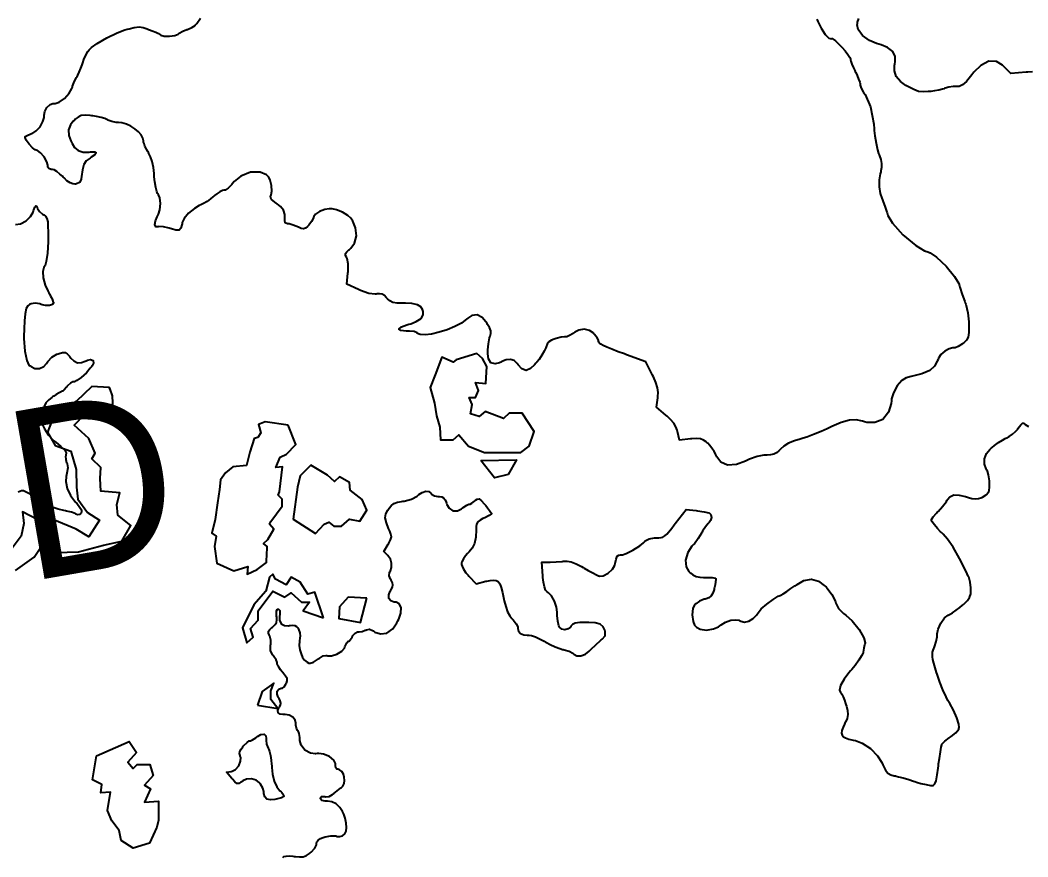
# Model space of a CAD drawing. Extents: x 0 to 24000, y 0 to 24000.
# Drawn here: x 10621 to 12722, y 12072 to 13816 of the extents above; entities that cross this region are included whole.
import ezdxf

# ---------------------------------------------------------------- set-up
doc = ezdxf.new("R2010")
doc.units = 0
for name, color, linetype in [('01C-WaterbodyNonTidal', 7, 'Continuous'), ('02-WoodedArea', 7, 'Continuous'), ('xx-NamesAreaXXX', 7, 'Continuous')]:
    doc.layers.add(name, color=color, linetype=linetype)

msp = doc.modelspace()

# ---------------------------------------------------------------- linework, layer by layer
at = {"layer": '01C-WaterbodyNonTidal'}
for points in [[(12282.7, 13818.6), (12284.5, 13813.9), (12291.2, 13800.1), (12299.8, 13786.3), (12307.5, 13778.6), (12312.7, 13777.2), (12313.6, 13777.9), (12314.1, 13778.2), (12316.5, 13777.1), (12321.6, 13773.3), (12327.9, 13767.4), (12334.8, 13760.1), (12341.6, 13752.4), (12347.3, 13745), (12351.3, 13738.9), (12352.8, 13735.8), (12352.8, 13734.7), (12352.8, 13733.8), (12353.6, 13730.8), (12355.7, 13724.7), (12358.8, 13717.2), (12361.6, 13711.2), (12362.6, 13709.3), (12363.7, 13707.3), (12366.5, 13701.2), (12369.6, 13693.4), (12371.7, 13686.9), (12372.4, 13683.7), (12372.4, 13682.6), (12372.4, 13680.6), (12374.7, 13674.4), (12378.9, 13666.7), (12379.9, 13665.4), (12383, 13661.4), (12394.6, 13635.5), (12401.1, 13599.3), (12401.8, 13590.1), (12402.1, 13586.3), (12403.3, 13575.1), (12405.8, 13559.9), (12408.8, 13546.4), (12411, 13538.5), (12412, 13536), (12413, 13533.5), (12415.5, 13525.9), (12417.2, 13517.6), (12417.2, 13509.5), (12416.1, 13502.6), (12415.6, 13500.3), (12414.6, 13496.1), (12412.6, 13483.4), (12412.2, 13468.8), (12414.3, 13455.4), (12417.7, 13445.1), (12419.1, 13441.9), (12420.2, 13439.6), (12425.2, 13426.9), (12428.6, 13416.2), (12428.9, 13414.9), (12430.1, 13409.1), (12440, 13393.3), (12461.9, 13368.6), (12488.5, 13346.8), (12507.2, 13335.5), (12514, 13333.3), (12518.8, 13331.7), (12531.9, 13322.6), (12552, 13303.9), (12569.6, 13282.1), (12578.3, 13267.6), (12579.8, 13262.3), (12580.5, 13259.9), (12585.6, 13244.7), (12591.1, 13229.6), (12592, 13227.1), (12593.2, 13224.2), (12597.5, 13206.5), (12599.4, 13187.5), (12599.4, 13181.2), (12599.4, 13177.2), (12599.1, 13165.3), (12597.7, 13155.7), (12594.2, 13149.2), (12589.4, 13144.3), (12587.7, 13142.8), (12586, 13141.4), (12577, 13135.8), (12570.6, 13133), (12568.5, 13133), (12565.9, 13133), (12558.2, 13131.3), (12549, 13126.6), (12541.2, 13119.1), (12536.3, 13111.7), (12535.1, 13109.1), (12533.5, 13105.4), (12527.7, 13094.8), (12518.1, 13085.9), (12501.2, 13079.1), (12479, 13073.2), (12471.6, 13071.4), (12468.5, 13070.7), (12459.9, 13065.4), (12449.7, 13054.4), (12442.1, 13039.6), (12438.4, 13027.1), (12437.9, 13022.8), (12437.2, 13016.9), (12431.8, 12999.3), (12420.1, 12984), (12403.2, 12977.3), (12386.7, 12977.9), (12381.5, 12979.3), (12377.3, 12980.5), (12364.6, 12982.9), (12350.2, 12982.6), (12332.9, 12977.4), (12314, 12969.2), (12307.8, 12966.4), (12303.8, 12964.5), (12291.6, 12959.1), (12275.6, 12952.6), (12261.6, 12947.3), (12254.1, 12944.7), (12251.7, 12944), (12247.7, 12943.1), (12235.9, 12939.7), (12223.4, 12934.5), (12213.3, 12928), (12206.4, 12921.9), (12204.3, 12919.7), (12203, 12918.4), (12198.6, 12914.7), (12192.9, 12911.6), (12185.8, 12909.9), (12178.7, 12909.5), (12176.4, 12909.5), (12171.8, 12909.5), (12158, 12907), (12142.2, 12901.3), (12139.2, 12899.7), (12133.4, 12896.8), (12114.8, 12890), (12096.3, 12888.4), (12082.4, 12895.2), (12074, 12906.2), (12072.1, 12910.3), (12071.3, 12912), (12068.5, 12917), (12063.8, 12924.1), (12058.5, 12930.7), (12054.8, 12934.6), (12053.3, 12935.8), (12051.7, 12937.2), (12046.4, 12941.1), (12039.8, 12943.8), (12031.4, 12944.3), (12021.9, 12943.6), (12018.8, 12943.3), (11996.1, 12940.9), (11991.8, 12958.9), (11991.2, 12961.3), (11988.6, 12968.3), (11984.1, 12976.3), (11977.4, 12984.2), (11970.3, 12990.9), (11967.9, 12993), (11948.3, 13009.5), (11950.6, 13029.1), (11951, 13031.9), (11951.6, 13040.4), (11950.4, 13050.2), (11946.7, 13061.3), (11941.5, 13072.8), (11939.6, 13076.5), (11925.9, 13104), (11885.5, 13118.9), (11881.2, 13120.5), (11868.2, 13125.3), (11854.7, 13130.5), (11844.5, 13134.6), (11837.1, 13137.9), (11832.2, 13140.6), (11829.3, 13142.9), (11827.9, 13145.1), (11827.5, 13146.9), (11827.5, 13147.5), (11827.5, 13149.2), (11824.7, 13154.2), (11819.1, 13161.1), (11817.7, 13162.4), (11815.7, 13164.5), (11808.1, 13169.3), (11797.3, 13171.9), (11786.1, 13170.2), (11777.8, 13166.2), (11775.4, 13164.3), (11774, 13163.3), (11766.4, 13158.8), (11760.8, 13156.5), (11758.9, 13156.5), (11756.6, 13156.5), (11749.5, 13155.3), (11739, 13152.8), (11737, 13152.2), (11735, 13151.6), (11729.2, 13149.2), (11723.9, 13145.6), (11720.2, 13140.6), (11717.9, 13135.2), (11717.4, 13133.4), (11716.7, 13131.6), (11714.2, 13126.4), (11709.3, 13118.1), (11703.3, 13109.3), (11698.3, 13103.2), (11696.6, 13101.2), (11694, 13098.2), (11685.2, 13090), (11676.2, 13086.1), (11667.6, 13089.7), (11660, 13097.6), (11657.8, 13100.4), (11656.4, 13102.2), (11651.2, 13106.6), (11643.6, 13109.1), (11634.5, 13108), (11625.9, 13104.9), (11623.3, 13103.6), (11620.5, 13102.2), (11611.4, 13099.6), (11603, 13101.8), (11597.9, 13110.2), (11596.2, 13121.1), (11596.2, 13124.7), (11596.2, 13129), (11597.5, 13141.6), (11599.9, 13154.4), (11600.5, 13156.1), (11601.2, 13157.8), (11602.5, 13163.2), (11602.5, 13169), (11599.9, 13175.4), (11596, 13181.8), (11594.7, 13183.9), (11592.5, 13187.4), (11584.3, 13196.5), (11574, 13202.1), (11563.4, 13200.9), (11554.4, 13195.3), (11551.9, 13193), (11549.5, 13190.7), (11541.2, 13185), (11527.3, 13177.6), (11511.4, 13171), (11495, 13165.7), (11479.2, 13162), (11465.5, 13160.3), (11455, 13161), (11450, 13163.1), (11449.2, 13164.3), (11448.9, 13164.9), (11442.5, 13167.2), (11432.8, 13168.3), (11429.6, 13168.3), (11426, 13168.3), (11415.3, 13169.4), (11410.9, 13172.5), (11416.4, 13177), (11427.7, 13181.3), (11431.6, 13182.4), (11435.6, 13183.5), (11447.3, 13188), (11457.3, 13194.5), (11461.7, 13202.2), (11461.7, 13209.3), (11461, 13211.4), (11460.4, 13213.3), (11457, 13218.5), (11449.8, 13223.1), (11438, 13225.6), (11424.9, 13226.3), (11420.6, 13226.3), (11417.3, 13226.3), (11407.3, 13226.6), (11398.5, 13228.1), (11392.1, 13231.3), (11387.5, 13235.4), (11386.1, 13236.9), (11384.8, 13238.2), (11380.7, 13242.1), (11375.8, 13245), (11370.4, 13246), (11365.4, 13245.8), (11363.7, 13245.5), (11361.6, 13245.1), (11348.4, 13246.7), (11331.1, 13252.9), (11326.9, 13254.9), (11302.2, 13266.3), (11304.6, 13289), (11305, 13292.7), (11305.2, 13308.5), (11303, 13319.7), (11302.2, 13321.1), (11301.5, 13322.3), (11300, 13326.1), (11299.9, 13330), (11302.4, 13333.7), (11306.3, 13337.3), (11307.7, 13338.4), (11310.8, 13341), (11318.2, 13351.3), (11322.5, 13366.8), (11320.6, 13383.8), (11315, 13397.5), (11312.4, 13401.5), (11310.9, 13403.8), (11304.6, 13409.4), (11293.3, 13416.3), (11280.7, 13421.2), (11271.8, 13423.1), (11268.9, 13423.1), (11265.8, 13423.1), (11256.7, 13421.7), (11245.8, 13417.8), (11237.4, 13412.2), (11233.7, 13407.3), (11233.2, 13405.5), (11232.9, 13404.2), (11229, 13396.5), (11223.1, 13389), (11221.8, 13387.8), (11220.5, 13386.6), (11216.3, 13383.1), (11212, 13381.3), (11207.2, 13382.2), (11201.7, 13384.6), (11199.9, 13385.4), (11198.1, 13386.3), (11188.7, 13389.9), (11182.1, 13391.7), (11179.9, 13391.7), (11178.5, 13391.7), (11174.2, 13393.8), (11173, 13399.1), (11173.2, 13400.7), (11173.5, 13403.3), (11173, 13411), (11170.1, 13420.1), (11164, 13428.1), (11157.2, 13433.7), (11154.8, 13435.2), (11152.3, 13436.7), (11144.9, 13443.1), (11143.4, 13449), (11143.8, 13450.1), (11144.8, 13452.4), (11146, 13460.1), (11145.4, 13471.8), (11142.7, 13482.9), (11139.5, 13489.3), (11137.9, 13490.9), (11134.9, 13494), (11121.7, 13499.5), (11101.8, 13499.4), (11081.5, 13491.3), (11067.7, 13480.2), (11064.2, 13475.6), (11062.9, 13473.8), (11055, 13466.2), (11049, 13462.3), (11047, 13462.3), (11046, 13462.3), (11043, 13461.3), (11037.5, 13458.5), (11031.2, 13454.4), (11026.5, 13450.7), (11025, 13449.3), (11023.4, 13447.9), (11018.3, 13443.9), (11010.9, 13438.7), (11003.9, 13434.3), (10999.5, 13431.9), (10998, 13431.3), (10994.5, 13430), (10984.6, 13424.1), (10972.5, 13414), (10963.4, 13402.7), (10959.3, 13394.6), (10958.8, 13391.7), (10958.3, 13389.5), (10956.4, 13382.7), (10952.6, 13378.5), (10945.8, 13378.6), (10937, 13381.3), (10934.1, 13382.3), (10931.7, 13383.1), (10919.9, 13385.7), (10910.8, 13386.1), (10909.8, 13385.8), (10908.6, 13385.4), (10904.4, 13385.9), (10902.4, 13390.2), (10903.7, 13398.1), (10906.9, 13406.4), (10908.2, 13409), (10909.7, 13411.7), (10912.4, 13420.8), (10913.8, 13433.9), (10912.6, 13445.7), (10910.1, 13452.4), (10908.6, 13454.1), (10907.8, 13455), (10906.2, 13458.9), (10903.9, 13467.6), (10902.1, 13479.2), (10901, 13489.5), (10900.8, 13492.9), (10900.4, 13497), (10899.1, 13509.2), (10896.7, 13521.8), (10893.4, 13531.8), (10889.9, 13538.6), (10888.6, 13540.7), (10887.5, 13542.3), (10884.8, 13547.3), (10881.6, 13553.8), (10879.6, 13559.5), (10878.8, 13562.4), (10878.8, 13563.4), (10878.8, 13565.1), (10877.4, 13570.2), (10873.6, 13577.1), (10867.8, 13583.8), (10860.5, 13590.1), (10852, 13595.4), (10842.8, 13599.7), (10833.3, 13602.4), (10826.2, 13603.4), (10823.9, 13603.4), (10821.2, 13603.4), (10812.8, 13605), (10804.3, 13608.1), (10803.1, 13608.9), (10802, 13609.7), (10797.9, 13611.3), (10790.1, 13613.6), (10780.7, 13615.7), (10773.1, 13616.9), (10770.6, 13617.2), (10767.2, 13617.5), (10757.2, 13618.3), (10748.6, 13617.7), (10742, 13614.5), (10736.3, 13609.8), (10734.6, 13608.1), (10732.2, 13605.9), (10726.2, 13598.2), (10722.4, 13587.7), (10723.1, 13575.8), (10726.7, 13565.2), (10728.3, 13561.9), (10729.6, 13559.1), (10734.8, 13551.3), (10742.6, 13544.6), (10752.6, 13541.5), (10762.3, 13541.2), (10765.5, 13541.5), (10768.2, 13541.7), (10776.2, 13541.8), (10780, 13539.9), (10776.9, 13535.7), (10769.6, 13530.5), (10767.1, 13528.9), (10765, 13527.6), (10759, 13523), (10754.1, 13515.6), (10751, 13504.1), (10749.1, 13490.4), (10748.7, 13485.8), (10748.5, 13484), (10745.4, 13477.8), (10738.9, 13475), (10736.9, 13474.8), (10735.4, 13474.6), (10731, 13474.9), (10725.3, 13477.1), (10718.9, 13481.8), (10712.9, 13487.4), (10711, 13489.3), (10709.4, 13491), (10704.4, 13495.6), (10697.8, 13500.7), (10691.9, 13504.2), (10688.6, 13505.4), (10687.5, 13505.4), (10685.9, 13505.4), (10681.3, 13507), (10678.9, 13510.2), (10678.9, 13511.3), (10678.9, 13513.8), (10676.7, 13521.2), (10671.2, 13531.4), (10663.5, 13540.2), (10657.2, 13544.6), (10655, 13545.4), (10652.9, 13546.1), (10647.4, 13550), (10639.9, 13557.6), (10634.1, 13566.2), (10631.8, 13571.8), (10631.8, 13573.6), (10631.8, 13574.2), (10635.7, 13576.2), (10643.3, 13579.3), (10645.2, 13579.9), (10647.7, 13580.8), (10654.7, 13585.4), (10662.9, 13594.4), (10668.8, 13605.2), (10671.1, 13613.3), (10671.1, 13616), (10671.1, 13618.5), (10672.7, 13625.9), (10677.3, 13634.4), (10683.8, 13640.4), (10689.5, 13642.6), (10691.4, 13642.6), (10694.2, 13642.6), (10702.6, 13645.6), (10713.9, 13653.3), (10723.7, 13664.3), (10729.1, 13673.7), (10730.2, 13677.1), (10730.8, 13679.1), (10734.8, 13689.1), (10738.9, 13696.7), (10739.6, 13697.5), (10740.2, 13698.3), (10741.8, 13701.5), (10744.7, 13708), (10747.9, 13716.3), (10750.3, 13723.1), (10751, 13725.3), (10751.7, 13727.7), (10754.2, 13734.6), (10758.3, 13743.4), (10762.6, 13750.9), (10765.5, 13754.8), (10766.7, 13755.9), (10770.3, 13759.2), (10782.2, 13767.9), (10802.2, 13779.8), (10823.9, 13790.1), (10839.4, 13796), (10844.7, 13797.5), (10848.4, 13798.4), (10859.3, 13801.2), (10869.2, 13802.4), (10877.9, 13801), (10886.3, 13798.1), (10889, 13797.1), (10891, 13796.4), (10896.8, 13794.2), (10903.9, 13791.2), (10909.5, 13788.5), (10912.2, 13787), (10912.9, 13786.5), (10914.6, 13785.2), (10921.3, 13783.4), (10932.7, 13782.8), (10943.9, 13784.5), (10950.5, 13787), (10952.1, 13788.5), (10953.1, 13789.2), (10960.2, 13793.4), (10968.6, 13796.7), (10970.2, 13797.1), (10971.7, 13797.5), (10979.4, 13800.9), (10986.1, 13805.5), (10987, 13806.5), (10989.9, 13809.8), (10997.6, 13820.7)], [(12731.7, 13709), (12722.2, 13708), (12719, 13707.7), (12687.2, 13705.4), (12673.1, 13719.1), (12669.7, 13722.4), (12657.1, 13730.1), (12641.2, 13731.3), (12624.4, 13722.2), (12609.9, 13707.8), (12605.7, 13702.6), (12602.8, 13699.1), (12594.1, 13688.8), (12586.1, 13681.4), (12578.9, 13678.5), (12571.6, 13677.9), (12569.3, 13677.9), (12566.4, 13677.9), (12557.9, 13676.8), (12549.8, 13674.6), (12548.8, 13674), (12547.9, 13673.5), (12544.2, 13672.4), (12536.7, 13670.7), (12527.7, 13669.1), (12520.3, 13668), (12517.9, 13667.7), (12514.5, 13667.4), (12504.3, 13666.9), (12494.2, 13668), (12484.5, 13671.6), (12475.1, 13676.6), (12472, 13678.3), (12468.1, 13680.5), (12457.1, 13688.4), (12448.1, 13698.8), (12444.3, 13710.8), (12444.4, 13722.1), (12445, 13725.7), (12445.6, 13729.3), (12445.4, 13740.4), (12440.5, 13751.4), (12429.5, 13759.8), (12416.2, 13765.2), (12411.6, 13766.5), (12406.6, 13767.9), (12392.1, 13774.2), (12377.4, 13784.7), (12368.6, 13796.9), (12366.4, 13806.6), (12367, 13809.6), (12367.5, 13812.2), (12369.9, 13819.7)], [(10611.7, 13390.1), (10622, 13392), (10633.7, 13397.8), (10643.1, 13407.1), (10648.3, 13416.3), (10649.5, 13419.6), (10650.1, 13421.3), (10652.1, 13426.4), (10653.9, 13429.3), (10655.4, 13428.7), (10656.6, 13425.7), (10656.9, 13424.6), (10657.2, 13423.6), (10661.5, 13417.4), (10667.8, 13412), (10669.1, 13411.3), (10670.5, 13410.6), (10674.2, 13407.8), (10677.3, 13403.1), (10678.7, 13395.8), (10679.2, 13387.2), (10679.3, 13384.3), (10679.5, 13376.9), (10679.5, 13354.6), (10678.4, 13330.7), (10675.9, 13313.2), (10673.7, 13305), (10672.2, 13302.7), (10670.8, 13300.5), (10668.7, 13292.5), (10669.1, 13279.4), (10673.3, 13264.3), (10679, 13251.8), (10681.2, 13247.8), (10682.2, 13246.2), (10684.8, 13241.2), (10687.8, 13235.2), (10689.8, 13230.6), (10690.6, 13228.5), (10690.6, 13227.9), (10690.6, 13226.8), (10688.5, 13223.5), (10682.7, 13221.3), (10674.4, 13221.4), (10667.1, 13223.1), (10664.8, 13223.9), (10662.4, 13224.8), (10652.7, 13226.6), (10644.2, 13225.1), (10642.4, 13224.3), (10641, 13223.7), (10637.2, 13221), (10634, 13215.2), (10632, 13204.1), (10630.6, 13189.9), (10630.3, 13185.1), (10629.7, 13177.2), (10629.3, 13153.1), (10631.1, 13126.3), (10635.4, 13106.6), (10639.7, 13097.5), (10642, 13095.7), (10644.2, 13094.1), (10652.1, 13090.5), (10661.8, 13090), (10670.5, 13094.1), (10676.3, 13100.4), (10677.7, 13102.8), (10678.9, 13104.8), (10687.3, 13113.5), (10698.1, 13120), (10700.4, 13120.8), (10702.6, 13121.6), (10709.3, 13123.6), (10714.9, 13123.8), (10719.6, 13120.7), (10724.1, 13115.6), (10725.5, 13113.8), (10727.2, 13111.7), (10733.2, 13106), (10740.6, 13102.3), (10748.9, 13102.5), (10756.8, 13105.2), (10759.3, 13106.3), (10761.4, 13107.3), (10768.3, 13108.7), (10773.7, 13106.8), (10774.6, 13101.6), (10771.6, 13095.5), (10770.2, 13093.8), (10767.6, 13090.6), (10759.4, 13081.4), (10748.8, 13071.5), (10739.6, 13064.9), (10734.6, 13062.4), (10733, 13062.4), (10731.3, 13062.4), (10726.2, 13059.6), (10719.9, 13054), (10718.9, 13052.6), (10717.8, 13051.2), (10712.8, 13045.7), (10710, 13042.8), (10709.1, 13042.8), (10708.5, 13042.8), (10706.9, 13041.9), (10702.6, 13039.5), (10696.7, 13035.9), (10691.5, 13032.6), (10689.8, 13031.5), (10687.6, 13029.9), (10681.2, 13024.9), (10675.2, 13018.6), (10671.1, 13011.3), (10668.5, 13004.1), (10667.9, 13001.7), (10667.2, 12999.1), (10665.5, 12991.1), (10665, 12983.2), (10666.8, 12975.6), (10669.9, 12968.3), (10671.1, 12966), (10672, 12964.1), (10675.3, 12958.6), (10680.7, 12951), (10686.4, 12944.3), (10690.4, 12940.5), (10691.8, 12939.3), (10695.5, 12936.5), (10706.2, 12927.6), (10714.2, 12919.9), (10717.1, 12914.2), (10716.9, 12909.7), (10716.5, 12908.3), (10716.2, 12907.3), (10716.3, 12900.5), (10718, 12893.8), (10718.5, 12892.7), (10719.3, 12891.3), (10720.8, 12883.1), (10719, 12871.7), (10718.1, 12868.8), (10717.2, 12865.3), (10716.4, 12854.4), (10719.1, 12839.9), (10726.1, 12825.4), (10734.5, 12814.1), (10737.7, 12810.7), (10739.3, 12809.1), (10746.1, 12800.7), (10749.4, 12795.3), (10749.4, 12793.5), (10749.4, 12792.4), (10748.2, 12788.9), (10745.1, 12786.1), (10740.8, 12785.4), (10737.4, 12786.5), (10736.5, 12787.2), (10735.8, 12787.7), (10728.5, 12790.5), (10718.3, 12793.1), (10716.1, 12793.5), (10712.2, 12794.2), (10700.4, 12797.1), (10683.7, 12802.5), (10669.9, 12808), (10663.6, 12811.2), (10662.8, 12812.3), (10661.4, 12814.3), (10655.8, 12819.3), (10645.1, 12826.8), (10634.1, 12832.6), (10628, 12835), (10625.9, 12835), (10623.8, 12835), (10617.3, 12832.3)], [(11169, 12070.9), (11171.3, 12072.5), (11175.8, 12073.7), (11182.6, 12073.9), (11190, 12073.2), (11192.4, 12072.9), (11195.2, 12072.6), (11203.6, 12071.8), (11211.6, 12072.4), (11218.5, 12075.1), (11224.3, 12079), (11226.1, 12080.4), (11228.2, 12082), (11235.9, 12090.3), (11239.5, 12097), (11239.5, 12099.2), (11239.5, 12100.3), (11240.2, 12103.6), (11242.8, 12107.1), (11247.6, 12110.1), (11253.2, 12112.3), (11255.2, 12112.9), (11257.3, 12113.6), (11269.2, 12115.6), (11279.4, 12115.6), (11280.7, 12115.3), (11282.4, 12114.8), (11287.9, 12114.5), (11293.7, 12116.2), (11298, 12120.1), (11300.8, 12125.9), (11301.9, 12133.4), (11301.3, 12142.3), (11298.9, 12152.4), (11296, 12160.8), (11294.8, 12163.5), (11293.3, 12166.5), (11288.1, 12175), (11280.5, 12182.6), (11271.2, 12186.8), (11262.4, 12188.2), (11259.5, 12188.2), (11257.2, 12188.2), (11250.3, 12189.7), (11247.3, 12193), (11247.3, 12194.1), (11247.3, 12195.1), (11249.5, 12198.2), (11255, 12198.1), (11256.7, 12197.6), (11258.4, 12197.2), (11265.8, 12197.7), (11272.6, 12201.7), (11274, 12203.1), (11275, 12204.2), (11282, 12209.9), (11288.9, 12215), (11290, 12215.6), (11291.3, 12216.3), (11294.4, 12219.5), (11296.9, 12224.9), (11297.8, 12231.3), (11297.1, 12238), (11295.2, 12244.4), (11291.9, 12249.8), (11287.5, 12253.5), (11283.5, 12254.8), (11282.2, 12254.8), (11281.6, 12254.8), (11279.7, 12257.6), (11278.7, 12262.6), (11278.7, 12264.2), (11278.7, 12266.6), (11275.1, 12273.4), (11266.1, 12281.3), (11253.9, 12286.3), (11243.9, 12287.7), (11240.7, 12287.4), (11237.2, 12287), (11226.7, 12288.5), (11215.1, 12294.8), (11207.1, 12304.9), (11204.2, 12314.7), (11204.2, 12318), (11204.2, 12320.8), (11203.1, 12329.3), (11200.9, 12334.9), (11200.3, 12335.2), (11199.8, 12335.5), (11197.6, 12340.2), (11196.4, 12346.7), (11196.4, 12348.9), (11196.4, 12351), (11194.7, 12357.3), (11189.8, 12363.4), (11182, 12367.2), (11173.9, 12368.5), (11171.3, 12368.5), (11169.4, 12368.5), (11163.6, 12369.6), (11159.5, 12372.6), (11158.9, 12377.5), (11160.9, 12382.7), (11161.8, 12384.2), (11162.5, 12385.3), (11164.2, 12388.7), (11164.8, 12392.8), (11163.6, 12397.4), (11161.5, 12401.9), (11160.7, 12403.4), (11159.6, 12405.3), (11157.4, 12411.3), (11157.5, 12417.7), (11160.7, 12421.9), (11165.4, 12423.4), (11167, 12423.4), (11168.1, 12423.4), (11171.6, 12426.3), (11175.4, 12431.8), (11176, 12433.2), (11176.6, 12434.5), (11177.9, 12438.8), (11177.7, 12443.6), (11174.9, 12449), (11170.5, 12454.6), (11168.9, 12456.4), (11167.7, 12457.6), (11164.2, 12461.8), (11160.5, 12467.2), (11158.1, 12471.9), (11157.2, 12474.3), (11157.2, 12475.2), (11157.2, 12477), (11154.8, 12482.5), (11150.1, 12490.1), (11148.9, 12491.6), (11147.4, 12493.5), (11143.2, 12502.1), (11143, 12511.1), (11143.4, 12513.2), (11143.8, 12514.8), (11143.9, 12524.1), (11141.7, 12532.4), (11141.1, 12533.6), (11140.5, 12534.8), (11139.1, 12538.5), (11139.2, 12542.4), (11141.8, 12546.3), (11146, 12550), (11147.4, 12551.2), (11148.8, 12552.4), (11153, 12556.2), (11155.9, 12560.8), (11156.8, 12566.3), (11156.3, 12572.1), (11156, 12573.9), (11155.6, 12576.6), (11155.5, 12585), (11158.2, 12588.1), (11159.1, 12588.1), (11160.1, 12588.1), (11163.1, 12585.4), (11163, 12578.5), (11162.6, 12576.3), (11162, 12573.7), (11162, 12565.6), (11165.5, 12558.1), (11172.6, 12554.3), (11180.5, 12553.9), (11183, 12554.4), (11184.6, 12554.7), (11189.3, 12555.2), (11194, 12554.6), (11197.6, 12552.3), (11200.3, 12549.2), (11201.1, 12548.1), (11201.8, 12546.8), (11204.6, 12539.4), (11205.3, 12532.3), (11205, 12531.2), (11204.4, 12528.9), (11203.5, 12521.8), (11203.4, 12512.5), (11204.6, 12503.5), (11206.9, 12495.2), (11210.2, 12487.9), (11214.4, 12482.1), (11219.4, 12478), (11223.5, 12476.1), (11225, 12475.9), (11225.9, 12475.9), (11233.1, 12478.2), (11241.4, 12483.3), (11243, 12484.6), (11244.7, 12485.9), (11253, 12490.8), (11259.7, 12492), (11260.6, 12491.6), (11262.8, 12490.8), (11270.6, 12490.9), (11281.8, 12494.5), (11291.9, 12501.1), (11297.3, 12507.3), (11298.3, 12509.6), (11298.9, 12511.3), (11302.6, 12518.1), (11305.3, 12521.4), (11306.1, 12521.4), (11307, 12521.4), (11309.5, 12524.3), (11313.3, 12529.9), (11314, 12531.2), (11314.6, 12532.6), (11319.8, 12538.2), (11324.8, 12541), (11326.5, 12541), (11328.4, 12541), (11334.2, 12542.2), (11340.7, 12544.5), (11341.8, 12544.9), (11343.2, 12545.7), (11349.5, 12546.9), (11356.3, 12544.2), (11357.9, 12543), (11361, 12540.8), (11372.3, 12536.9), (11386, 12538.4), (11398.3, 12547.6), (11406.8, 12559.7), (11408.8, 12564.1), (11410.6, 12567.9), (11414.8, 12579.9), (11415.9, 12591.8), (11411.9, 12599.5), (11405.3, 12602.7), (11403, 12603), (11400.8, 12603.2), (11394.4, 12605.5), (11390.1, 12610.7), (11389.9, 12618.3), (11392.7, 12625.8), (11393.9, 12628.1), (11394.9, 12629.7), (11397.5, 12634.5), (11398.7, 12639.2), (11397.8, 12643.6), (11395.6, 12647.8), (11394.7, 12649.2), (11393.6, 12651), (11390.6, 12658.2), (11391.6, 12664.7), (11392.4, 12666.1), (11393.5, 12668.2), (11395.6, 12675.2), (11395.9, 12684.2), (11393.4, 12692.6), (11389.6, 12698.5), (11388.1, 12700.2), (11379.8, 12708.8), (11388.8, 12724.1), (11390.1, 12726.3), (11393.5, 12732.9), (11395.3, 12739.1), (11394.5, 12745), (11392.1, 12750.8), (11391.2, 12752.7), (11389.5, 12756.5), (11384.9, 12768.1), (11382.6, 12778.7), (11384, 12787.4), (11387.7, 12794.7), (11389.2, 12797), (11390.5, 12798.9), (11394.7, 12804.2), (11400.3, 12808.8), (11407.9, 12811.6), (11416.2, 12813.1), (11419, 12813.5), (11422.3, 12813.9), (11437.1, 12817.8), (11449, 12824.1), (11450.8, 12825.6), (11452.8, 12827.4), (11459.6, 12832), (11466.9, 12834.6), (11473.1, 12833.6), (11477.5, 12830.5), (11478.6, 12829.2), (11479.3, 12828.4), (11485.3, 12825), (11492, 12823.3), (11494.3, 12823.3), (11495.8, 12823.3), (11500.2, 12822.7), (11504.2, 12820.7), (11507.2, 12816.5), (11509.4, 12811.3), (11510, 12809.5), (11510.9, 12806.7), (11515.7, 12798.9), (11523.6, 12793.6), (11533.2, 12793.7), (11541.4, 12797.5), (11543.7, 12799.4), (11545.2, 12800.5), (11552.3, 12805.3), (11556.7, 12807.6), (11558.2, 12807.6), (11559.5, 12807.6), (11563.3, 12809.7), (11568.9, 12813.7), (11570, 12814.7), (11571, 12815.6), (11574.5, 12818.1), (11578.3, 12818.3), (11583.1, 12814.5), (11588.9, 12808.2), (11590.7, 12806), (11592.1, 12804.5), (11596, 12799.8), (11600.2, 12794.4), (11603, 12790.3), (11604.1, 12788.5), (11604.1, 12788), (11604.1, 12787), (11599.4, 12784), (11590.5, 12779.2), (11588.4, 12778.2), (11586.3, 12777.3), (11580.3, 12774.2), (11575.5, 12770.2), (11573.1, 12765.5), (11572.3, 12760.6), (11572.3, 12759), (11572.1, 12753.9), (11571.2, 12738.6), (11568.7, 12725.3), (11563.9, 12715.6), (11557.7, 12708.3), (11555.5, 12706.1), (11554, 12704.6), (11549.9, 12699.8), (11545.5, 12693.3), (11542.4, 12687.4), (11541.3, 12684.1), (11541.3, 12682.9), (11541.3, 12681.7), (11542.6, 12678.1), (11545.9, 12671.6), (11550.7, 12664.5), (11555.1, 12659.1), (11556.6, 12657.5), (11571.9, 12641.4), (11592.3, 12646.5), (11594.5, 12647), (11601.1, 12648.5), (11608.1, 12649.2), (11613.5, 12648.5), (11617.7, 12645.8), (11621.2, 12641), (11624.1, 12633.5), (11626.9, 12623.2), (11629.2, 12613), (11629.9, 12609.6), (11630.8, 12605.7), (11633.7, 12594), (11637.6, 12582.6), (11642.2, 12574.3), (11646.4, 12569.2), (11648, 12567.7), (11649.4, 12566.2), (11655.7, 12557.9), (11659, 12551.7), (11659, 12549.6), (11659, 12547.9), (11660.4, 12542.7), (11664.6, 12537.7), (11671.5, 12534.8), (11678.6, 12533.9), (11680.9, 12534), (11682.6, 12534), (11687.6, 12533.2), (11696, 12530.5), (11705.8, 12526.1), (11713.6, 12521.8), (11716.2, 12520.2), (11718.7, 12518.8), (11726.3, 12514.8), (11736.8, 12509.8), (11746.4, 12506.1), (11751.9, 12504.5), (11753.8, 12504.2), (11755.9, 12503.8), (11765.9, 12500.6), (11773.4, 12496.7), (11774.2, 12495.9), (11775.7, 12494.4), (11781.9, 12491.2), (11790.6, 12490.8), (11800, 12494.8), (11807.7, 12500.7), (11809.9, 12503), (11811.6, 12504.7), (11821.9, 12514.3), (11831.5, 12523), (11833, 12524.2), (11835, 12525.9), (11840.9, 12533.1), (11841.4, 12540.2), (11840.9, 12541.8), (11840.1, 12544.4), (11836.9, 12551.7), (11830.7, 12557.4), (11820, 12560), (11806.8, 12560.6), (11802.4, 12560.6), (11798.8, 12560.6), (11788, 12560.3), (11778.8, 12559.2), (11773.1, 12556.8), (11770.2, 12553.9), (11769.5, 12552.8), (11768.5, 12551.2), (11763.8, 12547.2), (11757.1, 12545.2), (11750.4, 12546.9), (11746.1, 12550.8), (11745.2, 12552.4), (11744.7, 12553.5), (11742.5, 12563.4), (11741.3, 12575.1), (11741.3, 12579.1), (11741.3, 12582.5), (11739.8, 12592.9), (11735.7, 12605.3), (11729.1, 12616), (11722.6, 12622.7), (11720.1, 12624.5), (11719.1, 12625.3), (11716.9, 12628.4), (11714.4, 12634.9), (11712.5, 12644.6), (11711.3, 12654.5), (11711.1, 12657.8), (11708.7, 12686.1), (11724, 12686.1), (11726.1, 12686.2), (11738.9, 12687), (11751.7, 12688.1), (11753.8, 12688.4), (11755.8, 12688.7), (11761.9, 12688.8), (11770.5, 12687.1), (11780.9, 12682.9), (11791.5, 12677.4), (11795, 12675.5), (11797.6, 12673.9), (11805.8, 12669.3), (11815.6, 12663.9), (11823.3, 12659.9), (11827.1, 12658.2), (11827.9, 12657.8), (11829.8, 12657.1), (11836.8, 12658), (11847.2, 12663.2), (11856.3, 12671.5), (11860.7, 12678.5), (11861.2, 12681), (11861.8, 12683.8), (11863.8, 12692.4), (11866.3, 12698.6), (11869.6, 12701.2), (11873.3, 12701.8), (11874.6, 12701.8), (11877.2, 12701.8), (11884.9, 12704.5), (11898.9, 12711.3), (11913, 12720.3), (11921.2, 12726.7), (11923.6, 12729.2), (11924.8, 12730.6), (11933, 12735.2), (11943.9, 12737), (11947.5, 12737), (11948.8, 12737), (11953, 12737.1), (11957.5, 12737.6), (11961.4, 12738.8), (11965.2, 12741.1), (11969.3, 12744.7), (11973.9, 12749.9), (11979.8, 12757.2), (11985.2, 12764.4), (11987.1, 12766.8), (12009.8, 12796.2), (12031, 12793.9), (12033.9, 12793.5), (12047.5, 12791.4), (12056.9, 12789.5), (12057.7, 12789.2), (12058.8, 12788.7), (12061.5, 12785.6), (12062.6, 12779.9), (12060.9, 12773.6), (12057.8, 12769.1), (12056.5, 12768), (12055.7, 12767.3), (12050.1, 12760.3), (12044.1, 12751.1), (12043.2, 12749.2), (12042.2, 12747.2), (12035.1, 12735.8), (12027, 12725), (12025.5, 12723.3), (12022.1, 12719.5), (12013.5, 12706.4), (12008.3, 12690.7), (12009.7, 12676.6), (12015.4, 12666.9), (12018.1, 12664.5), (12019.5, 12663.2), (12024.1, 12659.7), (12030.6, 12656.7), (12038.5, 12655.1), (12046.4, 12654.7), (12049, 12654.7), (12052.7, 12654.7), (12063.9, 12654.2), (12071.1, 12653.1), (12071.4, 12652.7), (12071.6, 12652.5), (12071.8, 12650.4), (12071.3, 12645.7), (12070.2, 12639.4), (12069.1, 12633.8), (12068.6, 12632), (12068, 12629.5), (12065.6, 12622), (12062.3, 12615.9), (12057.4, 12612.3), (12051.7, 12610.2), (12049.8, 12609.6), (12047.8, 12609), (12037.8, 12604.8), (12029.9, 12599.9), (12029, 12599), (12027.2, 12597.2), (12024, 12589.5), (12022.4, 12576.4), (12024.3, 12563), (12027.6, 12554.9), (12029.4, 12552.8), (12031.3, 12550.7), (12039.4, 12546.5), (12052.6, 12544.7), (12066.9, 12547.2), (12077.1, 12551.8), (12080, 12554), (12082.7, 12556), (12091.7, 12561.3), (12103, 12565.5), (12113.3, 12566.5), (12120, 12565.2), (12121.9, 12564.1), (12124, 12563.1), (12131.3, 12561.6), (12140.7, 12563.1), (12149.8, 12568.7), (12156.3, 12575.7), (12158, 12578.3), (12159.9, 12581.1), (12166.6, 12588.8), (12177.8, 12599.1), (12191.1, 12608.7), (12202, 12615.2), (12205.8, 12617.1), (12207.4, 12617.9), (12212, 12620.6), (12219.8, 12625.5), (12228.4, 12631.2), (12234.7, 12635.5), (12236.8, 12637.1), (12241.1, 12640.2), (12255.3, 12648), (12271.2, 12651.2), (12286.1, 12646.8), (12298, 12638.1), (12301.5, 12634.7), (12303.7, 12632.4), (12314, 12618.9), (12320.9, 12605.6), (12321.5, 12603.4), (12322.1, 12601), (12327.8, 12590.1), (12336.3, 12580.9), (12338.3, 12579.4), (12343.1, 12576.1), (12356.2, 12564), (12370.9, 12546.1), (12380.2, 12528.8), (12382.9, 12518.3), (12382.3, 12515.1), (12382.1, 12514.2), (12380.7, 12506.9), (12379, 12498.6), (12378.7, 12497.1), (12378.3, 12495.7), (12375.8, 12490.9), (12370.1, 12481.8), (12362.1, 12471), (12355.2, 12462.6), (12352.8, 12459.9), (12349.2, 12455.8), (12339.2, 12442.8), (12331.4, 12429.4), (12329.3, 12419.7), (12331.5, 12414.4), (12332.9, 12413.6), (12333.3, 12413.3), (12334.8, 12411.1), (12337.4, 12405.8), (12340.2, 12398.4), (12342.4, 12391.9), (12343.1, 12389.7), (12343.9, 12386.5), (12346.3, 12377), (12347.2, 12368.5), (12345.5, 12360.8), (12342.3, 12353), (12341.1, 12350.5), (12340.1, 12348.4), (12337.2, 12342.1), (12334.8, 12335.4), (12334, 12330.1), (12334.9, 12325.8), (12337.7, 12322.5), (12342.3, 12319.9), (12349.1, 12317.7), (12355.7, 12316.1), (12357.9, 12315.6), (12362.8, 12314.7), (12377, 12309.2), (12394.3, 12297.9), (12408.9, 12282.6), (12418, 12268.8), (12420.3, 12263.9), (12421.5, 12261.1), (12425.6, 12252.9), (12430.6, 12246.4), (12436.8, 12242.9), (12443.8, 12241.2), (12446.1, 12240.7), (12447.6, 12240.4), (12452.7, 12239.2), (12462.5, 12236.5), (12474.4, 12233), (12483.8, 12230), (12486.9, 12229), (12490, 12227.9), (12499.3, 12225.3), (12510.5, 12222.6), (12519.4, 12221.1), (12523.6, 12220.8), (12524.5, 12221.1), (12525.6, 12221.5), (12528.1, 12224), (12531, 12230.6), (12533.4, 12242.7), (12535.4, 12257.1), (12535.9, 12261.9), (12536.4, 12265.8), (12538, 12277.3), (12540, 12290.8), (12541.8, 12300.9), (12542.7, 12305.4), (12543, 12306.2), (12543.3, 12307.1), (12549.1, 12313.3), (12558.5, 12320.5), (12560.6, 12321.9), (12562.8, 12323.2), (12572.4, 12330.9), (12578.3, 12338.3), (12578.7, 12339.5), (12579.2, 12341.7), (12578.5, 12348.7), (12574.6, 12361.7), (12567.4, 12377.7), (12559.8, 12391.5), (12557.1, 12396), (12555.6, 12398.3), (12551.7, 12406), (12545.4, 12420), (12539, 12436.4), (12534.5, 12449), (12533.2, 12453.2), (12532.2, 12456.4), (12529.3, 12465.9), (12526.4, 12475.8), (12524.5, 12483.4), (12523.4, 12489.4), (12523.2, 12494.3), (12523.7, 12498.6), (12525, 12502.9), (12526.4, 12506.5), (12526.9, 12507.7), (12527.8, 12509.6), (12531.4, 12521.2), (12533.2, 12530.5), (12533.2, 12533.6), (12533.2, 12536.9), (12535.2, 12546.9), (12540.7, 12559.6), (12548.9, 12570.3), (12556.3, 12576.2), (12559, 12577.5), (12560.6, 12578.3), (12565.3, 12581.1), (12572.8, 12586.2), (12580.7, 12592.2), (12586.2, 12596.7), (12588.1, 12598.2), (12590.2, 12600.2), (12596.3, 12606.4), (12601, 12613), (12603.2, 12620.1), (12603.7, 12626.9), (12603.7, 12629.2), (12603.7, 12633.1), (12602.2, 12644.5), (12599, 12655.9), (12598.2, 12657.5), (12593.8, 12666.7), (12580, 12694.1), (12566.6, 12718), (12555.1, 12734.3), (12545.8, 12744.7), (12542.6, 12748), (12540.5, 12750), (12534.3, 12756.5), (12527.6, 12764.2), (12523.1, 12770.3), (12521.4, 12773), (12521.4, 12773.9), (12521.4, 12775.6), (12525, 12780.7), (12531.9, 12788.7), (12533.6, 12790.4), (12535.2, 12791.9), (12544.3, 12802.2), (12552.4, 12812.9), (12553.6, 12814.7), (12554.9, 12816.9), (12560, 12822.9), (12567.9, 12826.6), (12579.2, 12826.1), (12592.1, 12823), (12596.3, 12821.7), (12598.6, 12821), (12605.6, 12819.2), (12612.8, 12818.3), (12619.2, 12819), (12624.4, 12820.6), (12626.1, 12821.3), (12627.7, 12822), (12635.1, 12826.8), (12640.2, 12832.1), (12640.6, 12833.1), (12641.5, 12835.5), (12642.5, 12843.3), (12642.5, 12855.9), (12640.6, 12868.4), (12638.3, 12875.9), (12637.1, 12878.2), (12635.4, 12881), (12632, 12890.5), (12631.7, 12902), (12636.4, 12913), (12643.4, 12921.6), (12646.1, 12924), (12647.7, 12925.6), (12652.9, 12929.9), (12661.1, 12935.7), (12669.3, 12941), (12674.8, 12944), (12676.7, 12944.8), (12678.5, 12945.6), (12683.6, 12948.5), (12690.6, 12953.4), (12696.8, 12958.8), (12700.3, 12962.6), (12701.4, 12964), (12702.5, 12965.7), (12708, 12972.6), (12711, 12976.2), (12711.9, 12976.2), (12713.1, 12976.2), (12716.7, 12973.7), (12723.7, 12969)]]:
    msp.add_lwpolyline(points, dxfattribs=at)
msp.add_lwpolyline([(11134.4, 12316.8), (11134.2, 12315.3), (11135.2, 12306.7), (11138.2, 12298.5), (11139.1, 12297.2), (11139.9, 12295.9), (11141.4, 12291.7), (11143.5, 12283.5), (11145, 12273.4), (11145.7, 12265.4), (11145.8, 12262.7), (11145.9, 12258.2), (11147.3, 12244.7), (11150.9, 12230.1), (11156.8, 12217.9), (11163, 12209.8), (11165.4, 12207.4), (11166.8, 12206), (11170.6, 12201.5), (11171, 12197.7), (11165.9, 12194.9), (11157.6, 12192.7), (11154.8, 12192.1), (11152.1, 12191.5), (11143.6, 12190.7), (11135.8, 12192.5), (11131.2, 12197.5), (11129.7, 12203.8), (11129.7, 12205.8), (11129.7, 12208.2), (11127.4, 12215), (11122.7, 12223.5), (11121.5, 12225), (11119.8, 12227.1), (11113.4, 12232), (11103.9, 12234.9), (11093.5, 12233.8), (11085.4, 12230.3), (11083.1, 12228.6), (11081.7, 12227.7), (11077.6, 12225.2), (11073.4, 12224.9), (11069.1, 12228.2), (11064.2, 12233.7), (11062.7, 12235.6), (11051.7, 12248.9), (11061.1, 12250.1), (11063.5, 12250.4), (11070.2, 12253.9), (11077.2, 12261.8), (11081, 12271.7), (11081.1, 12279.5), (11080.3, 12281.9), (11079.9, 12283.2), (11079, 12287.2), (11079.5, 12291.9), (11081.9, 12296.7), (11085.3, 12301.3), (11086.6, 12302.7), (11087.8, 12304.1), (11094.5, 12310.3), (11098.8, 12313.6), (11100.3, 12313.6), (11101.7, 12313.6), (11105.8, 12316), (11112.6, 12320.4), (11114, 12321.5), (11116.1, 12323.1), (11123, 12327.1), (11129.8, 12328.1), (11133.8, 12324.6), (11134.6, 12318.7)], close=True, dxfattribs=at)
at = {"layer": '02-WoodedArea'}
for points in [[(11556.1, 12928.5), (11589.3, 12915.4), (11665.2, 12915.4), (11682.5, 12928.5), (11693.1, 12958.7), (11667.8, 12996.8), (11641.2, 12996.8), (11629.3, 12986.3), (11590.6, 13000.8), (11578.7, 12990.3), (11560.1, 12995.5), (11564, 13015.3), (11557.3, 13029.7), (11570.6, 13029.7), (11577.3, 13044.1), (11570.6, 13061.2), (11592, 13058.6), (11594.6, 13094.1), (11585.3, 13111.2), (11573.3, 13121.7), (11530.7, 13108.6), (11524.2, 13103.3), (11500.2, 13113.8), (11486.8, 13077), (11476.2, 13050.7), (11485.5, 13017.9), (11489.5, 12991.6), (11496.2, 12967.9), (11497.5, 12941.7), (11524.2, 12941.7), (11536.1, 12952.2)], [(11180.2, 12972.1), (11132.4, 12978.8), (11118.2, 12973.5), (11123.3, 12956), (11116.9, 12946.6), (11109.1, 12944.1), (11100, 12915.9), (11093.6, 12887.8), (11065.1, 12885.1), (11049.7, 12873), (11039.3, 12858.3), (11036.7, 12838.2), (11032.8, 12810), (11027.6, 12775.3), (11021.2, 12747.1), (11030.2, 12740.4), (11026.3, 12719), (11031.5, 12684.1), (11066.5, 12668.1), (11096.2, 12677.5), (11094.9, 12661.4), (11115.6, 12670.8), (11134.9, 12685.5), (11135, 12688.3), (11136.2, 12716.2), (11136.3, 12719), (11128.5, 12725.6), (11137.6, 12733.7), (11150.5, 12755.1), (11141.4, 12765.9), (11144, 12771.2), (11167.3, 12803.4), (11167.3, 12818.1), (11159.6, 12826.2), (11162.1, 12832.9), (11168.6, 12885.1), (11154.4, 12883.8), (11163.5, 12905.2), (11176.4, 12911.8), (11195.8, 12932)], [(11227.5, 12888.9), (11205, 12866.6), (11199.7, 12843), (11190.5, 12776.2), (11236.8, 12746.1), (11255.3, 12765.7), (11264.6, 12769.6), (11275.1, 12761.8), (11291, 12761.8), (11308.2, 12776.2), (11329.4, 12772.2), (11343.9, 12794.6), (11334.7, 12816.9), (11309.6, 12836.5), (11308.2, 12852.2), (11287.1, 12864), (11276.5, 12854.8), (11261.9, 12868)], [(11582, 12898.1), (11656.1, 12899.5), (11638.6, 12869.3), (11610.3, 12862.4)], [(11254, 12570.5), (11235.5, 12623.7), (11220.9, 12619.8), (11205, 12644.5), (11186.5, 12654.9), (11175.9, 12639.3), (11153.4, 12651), (11148.1, 12661.4), (11141.5, 12654.9), (11133.6, 12626.3), (11108.5, 12597.7), (11084.6, 12549.7), (11093.9, 12518.5), (11107.1, 12530.2), (11101.9, 12548.4), (11117.8, 12565.3), (11117.8, 12584.8), (11148.1, 12626.3), (11173.3, 12613.3), (11186.5, 12622.4), (11207.7, 12602.9), (11224.9, 12602.9), (11211.6, 12584.8)], [(11343.9, 12611.1), (11305.1, 12613.7), (11287, 12593.4), (11285.7, 12569), (11331, 12560.9)], [(11116.4, 12388.6), (11158.8, 12381), (11143.7, 12400.4), (11143.7, 12418.3), (11150.5, 12433.9), (11126, 12417.1)], [(10780.2, 12282.9), (10848.3, 12312.2), (10863.8, 12289.5), (10845.8, 12269.6), (10857.3, 12256.3), (10865.1, 12264.3), (10892, 12264.3), (10898.5, 12241.6), (10880.5, 12221.7), (10893.4, 12213.7), (10880.5, 12185.8), (10910.1, 12188.4), (10910.1, 12148.5), (10906.2, 12133.9), (10890.8, 12100.6), (10857.3, 12090), (10831.7, 12106), (10827.8, 12127.2), (10812.3, 12147.1), (10803.3, 12168.5), (10809.8, 12207), (10789.2, 12205.7), (10791.7, 12223), (10772.5, 12232.3)]]:
    msp.add_lwpolyline(points, close=True, dxfattribs=at)
msp.add_lwpolyline([(10611.8, 12669.4), (10650.3, 12697.1), (10670.2, 12726.2), (10678.1, 12719.6), (10695.4, 12706.4), (10743.1, 12707.7), (10794.8, 12722.2), (10833.3, 12730.2), (10851.9, 12763.2), (10825.3, 12784.4), (10822.7, 12806.9), (10829.3, 12830.7), (10789.5, 12834.6), (10788.2, 12861.1), (10789.5, 12883.6), (10770.9, 12902.1), (10777.5, 12914), (10764.3, 12944.5), (10733.8, 12972.2), (10756.3, 12994.7), (10781.5, 12996.1), (10814.7, 13015.9), (10814.8, 13018.8), (10814.2, 13033.1), (10808.9, 13047.4), (10806.8, 13050.3), (10770.9, 13052.9), (10737.8, 13021.2), (10692.7, 12994.7), (10678.1, 12957.7), (10694, 12929.9), (10727.2, 12918), (10737.8, 12879.6), (10739.1, 12842.6), (10741.7, 12817.5), (10761.6, 12789.7), (10786.9, 12773.8), (10764.3, 12739.4), (10737.8, 12755.3), (10692.7, 12773.8), (10656.9, 12775.2), (10626.4, 12791.1), (10629.1, 12767.2), (10623.7, 12740.7), (10602.5, 12712.9)], dxfattribs=at)

# ---------------------------------------------------------------- texts
at = {"layer": 'xx-NamesAreaXXX'}
msp.add_text('LAKELAND', height=354.5, rotation=9.8313, dxfattribs=at).set_placement((8530.8, 12280.4))

doc.saveas('drawing.dxf')
